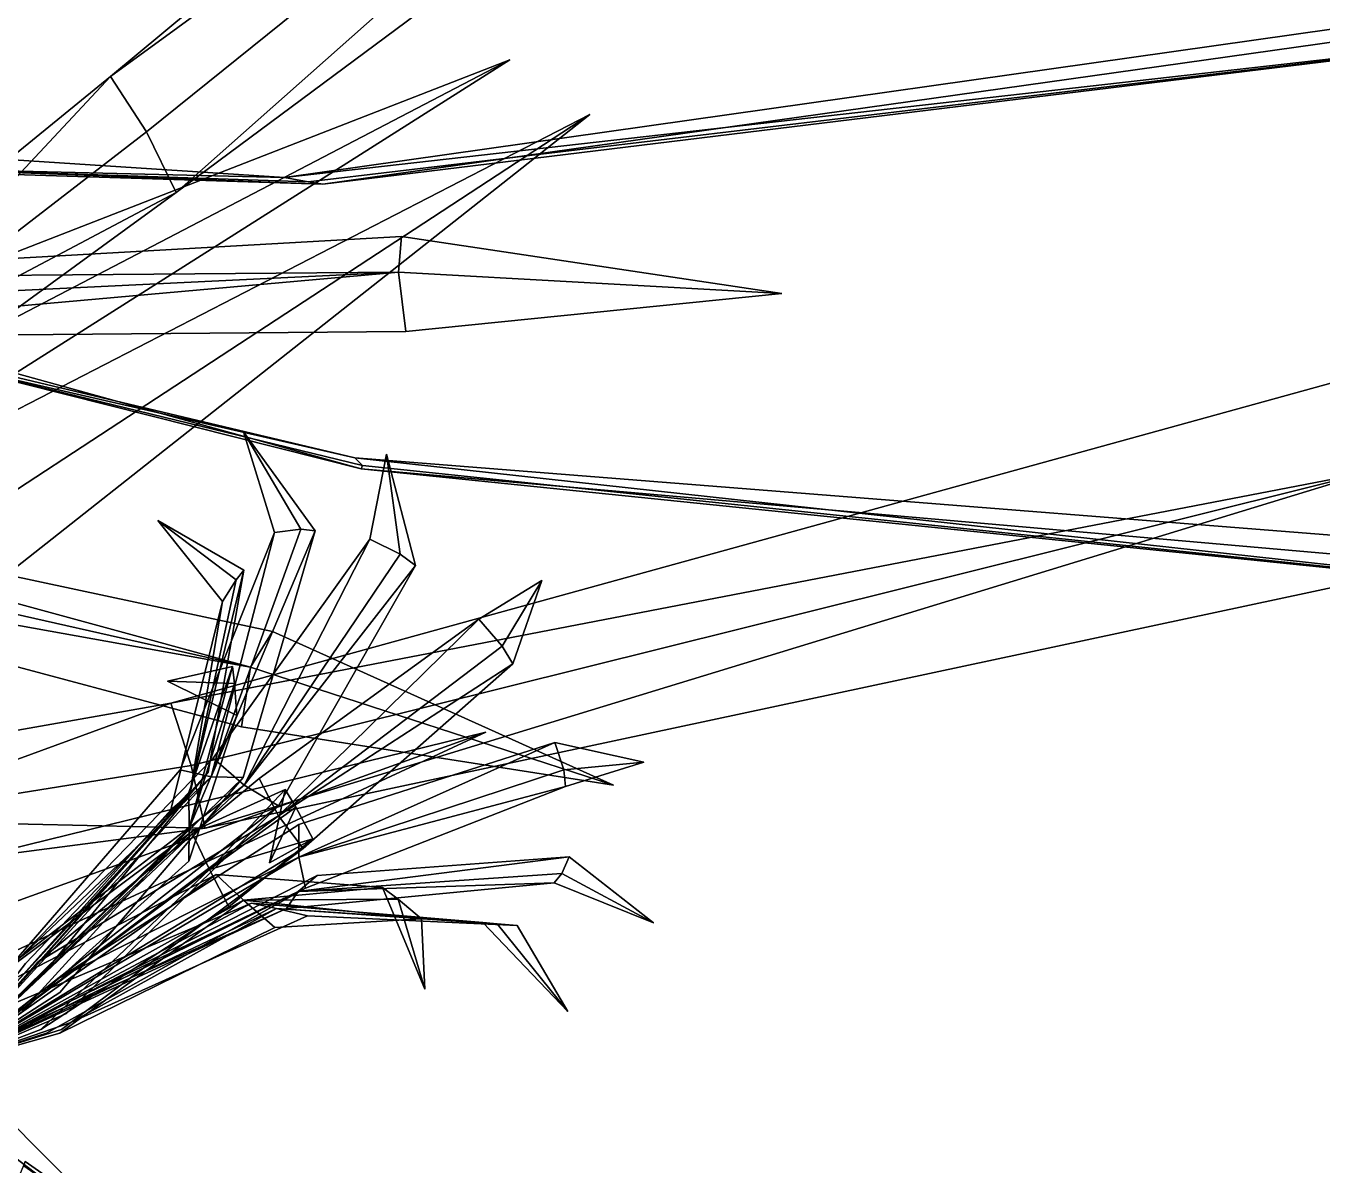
# Model space of a CAD drawing. Header units: metres. Extents: x -544 to 542, y -646 to 594.
# Drawn here: x 138.9 to 298.6, y -128.2 to 12 of the extents above; entities that cross this region are included whole.
import ezdxf

# ---------------------------------------------------------------- set-up
doc = ezdxf.new("R2010")
doc.units = ezdxf.units.M

msp = doc.modelspace()

# ---------------------------------------------------------------- linework, layer by layer
at = {"layer": 'Newplan_1Pdcel', "color": 3}
for points in [[(137.743, -130.4499, 213.6285), (145.4259, -135.914, 213.0268), (147.1793, -133.5982, 214.5201), (138.826, -127.7727, 215.154)], [(138.826, -127.7727, 215.154), (147.1793, -133.5982, 214.5201), (147.0256, -134.1741, 217.7874), (138.6723, -128.3486, 218.4214)]]:
    msp.add_3dface(points, dxfattribs=at)
at = {"layer": 'Newplan_FruitR', "color": 3}
for points in [[(169.5496, -50.332, 272.6221), (165.7173, -37.9405, 269.6703), (172.8156, -49.9368, 269.6493)], [(169.5496, -50.332, 272.6221), (172.8156, -49.9368, 269.6493), (165.7173, -37.9405, 269.6703)], [(165.7173, -37.9405, 269.6703), (174.5752, -50.1136, 267.7982), (172.8156, -49.9368, 269.6493)], [(165.7173, -37.9405, 269.6703), (172.8156, -49.9368, 269.6493), (174.5752, -50.1136, 267.7982)], [(181.3121, -51.1525, 259.9404), (183.341, -40.6976, 251.9698), (185.0262, -52.9771, 258.3474)], [(181.3121, -51.1525, 259.9404), (185.0262, -52.9771, 258.3474), (183.341, -40.6976, 251.9698)], [(183.341, -40.6976, 251.9698), (186.9284, -54.4027, 257.397), (185.0262, -52.9771, 258.3474)], [(183.341, -40.6976, 251.9698), (185.0262, -52.9771, 258.3474), (186.9284, -54.4027, 257.397)], [(163.1409, -58.8129, 287.1306), (155.1926, -48.843, 290.9221), (164.8411, -56.1562, 284.0141)], [(163.1409, -58.8129, 287.1306), (164.8411, -56.1562, 284.0141), (155.1926, -48.843, 290.9221)], [(155.1926, -48.843, 290.9221), (165.7748, -54.9729, 281.9449), (164.8411, -56.1562, 284.0141)], [(155.1926, -48.843, 290.9221), (164.8411, -56.1562, 284.0141), (165.7748, -54.9729, 281.9449)], [(157.9518, -79.5407, 261.055), (169.5496, -50.332, 272.6221), (161.7639, -80.4281, 257.474)], [(157.9518, -79.5407, 261.055), (161.7639, -80.4281, 257.474), (169.5496, -50.332, 272.6221)], [(161.7639, -80.4281, 257.474), (169.5496, -50.332, 272.6221), (172.8156, -49.9368, 269.6493)], [(161.7639, -80.4281, 257.474), (172.8156, -49.9368, 269.6493), (169.5496, -50.332, 272.6221)], [(172.8156, -49.9368, 269.6493), (174.5752, -50.1136, 267.7982), (161.7639, -80.4281, 257.474)], [(172.8156, -49.9368, 269.6493), (161.7639, -80.4281, 257.474), (174.5752, -50.1136, 267.7982)], [(161.7639, -80.4281, 257.474), (174.5752, -50.1136, 267.7982), (165.6895, -80.4775, 254.1293)], [(161.7639, -80.4281, 257.474), (165.6895, -80.4775, 254.1293), (174.5752, -50.1136, 267.7982)], [(162.0013, -78.1026, 255.2245), (181.3121, -51.1525, 259.9404), (165.8341, -81.4416, 253.7067)], [(162.0013, -78.1026, 255.2245), (165.8341, -81.4416, 253.7067), (181.3121, -51.1525, 259.9404)], [(165.8341, -81.4416, 253.7067), (181.3121, -51.1525, 259.9404), (185.0262, -52.9771, 258.3474)], [(165.8341, -81.4416, 253.7067), (185.0262, -52.9771, 258.3474), (181.3121, -51.1525, 259.9404)], [(185.0262, -52.9771, 258.3474), (186.9284, -54.4027, 257.397), (165.8341, -81.4416, 253.7067)], [(185.0262, -52.9771, 258.3474), (165.8341, -81.4416, 253.7067), (186.9284, -54.4027, 257.397)], [(164.8411, -56.1562, 284.0141), (165.7748, -54.9729, 281.9449), (159.1057, -82.5013, 262.2623)], [(164.8411, -56.1562, 284.0141), (159.1057, -82.5013, 262.2623), (165.7748, -54.9729, 281.9449)], [(159.1057, -82.5013, 262.2623), (165.7748, -54.9729, 281.9449), (161.3796, -79.8305, 258.4812)], [(159.1057, -82.5013, 262.2623), (161.3796, -79.8305, 258.4812), (165.7748, -54.9729, 281.9449)], [(165.8341, -81.4416, 253.7067), (186.9284, -54.4027, 257.397), (170.045, -83.9885, 252.1633)], [(165.8341, -81.4416, 253.7067), (170.045, -83.9885, 252.1633), (186.9284, -54.4027, 257.397)], [(159.1057, -82.5013, 262.2623), (163.1409, -58.8129, 287.1306), (164.8411, -56.1562, 284.0141)], [(159.1057, -82.5013, 262.2623), (164.8411, -56.1562, 284.0141), (163.1409, -58.8129, 287.1306)], [(194.7067, -61.01462, 253.0981), (202.4872, -56.242, 243.4215), (197.6091, -64.315, 253.6845)], [(194.7067, -61.01462, 253.0981), (197.6091, -64.315, 253.6845), (202.4872, -56.242, 243.4215)], [(202.4872, -56.242, 243.4215), (198.9256, -66.4829, 254.0323), (197.6091, -64.315, 253.6845)], [(202.4872, -56.242, 243.4215), (197.6091, -64.315, 253.6845), (198.9256, -66.4829, 254.0323)], [(156.7846, -84.4922, 266.5972), (163.1409, -58.8129, 287.1306), (159.1057, -82.5013, 262.2623)], [(156.7846, -84.4922, 266.5972), (159.1057, -82.5013, 262.2623), (163.1409, -58.8129, 287.1306)], [(167.6518, -80.6329, 250.9507), (194.7067, -61.01462, 253.0981), (170.0284, -85.2209, 252.1524)], [(167.6518, -80.6329, 250.9507), (170.0284, -85.2209, 252.1524), (194.7067, -61.01462, 253.0981)], [(170.0284, -85.2209, 252.1524), (194.7067, -61.01462, 253.0981), (197.6091, -64.315, 253.6845)], [(170.0284, -85.2209, 252.1524), (197.6091, -64.315, 253.6845), (194.7067, -61.01462, 253.0981)], [(197.6091, -64.315, 253.6845), (198.9256, -66.4829, 254.0323), (170.0284, -85.2209, 252.1524)], [(197.6091, -64.315, 253.6845), (170.0284, -85.2209, 252.1524), (198.9256, -66.4829, 254.0323)], [(156.3916, -68.6143, 306.3869), (164.3943, -66.8454, 293.6206), (164.6068, -68.9024, 295.1297)], [(156.3916, -68.6143, 306.3869), (164.6068, -68.9024, 295.1297), (164.3943, -66.8454, 293.6206)], [(159.0276, -86.75, 265.9675), (164.3943, -66.8454, 293.6206), (159.0091, -82.3318, 263.3067)], [(159.0276, -86.75, 265.9675), (159.0091, -82.3318, 263.3067), (164.3943, -66.8454, 293.6206)], [(164.6068, -68.9024, 295.1297), (164.3943, -66.8454, 293.6206), (159.0276, -86.75, 265.9675)], [(164.6068, -68.9024, 295.1297), (159.0276, -86.75, 265.9675), (164.3943, -66.8454, 293.6206)], [(170.0284, -85.2209, 252.1524), (198.9256, -66.4829, 254.0323), (173.0677, -89.2525, 253.2054)], [(170.0284, -85.2209, 252.1524), (173.0677, -89.2525, 253.2054), (198.9256, -66.4829, 254.0323)], [(164.9022, -72.8683, 297.0905), (156.3916, -68.6143, 306.3869), (164.6068, -68.9024, 295.1297)], [(164.9022, -72.8683, 297.0905), (164.6068, -68.9024, 295.1297), (156.3916, -68.6143, 306.3869)], [(159.0276, -86.75, 265.9675), (164.9022, -72.8683, 297.0905), (164.6068, -68.9024, 295.1297)], [(159.0276, -86.75, 265.9675), (164.6068, -68.9024, 295.1297), (164.9022, -72.8683, 297.0905)], [(159.0126, -90.7813, 269.4158), (164.9022, -72.8683, 297.0905), (159.0276, -86.75, 265.9675)], [(159.0126, -90.7813, 269.4158), (159.0276, -86.75, 265.9675), (164.9022, -72.8683, 297.0905)], [(172.5701, -86.2695, 250.1538), (204.0807, -76.1972, 255.3579), (172.5551, -90.3008, 253.6021)], [(172.5701, -86.2695, 250.1538), (172.5551, -90.3008, 253.6021), (204.0807, -76.1972, 255.3579)], [(172.5551, -90.3008, 253.6021), (204.0807, -76.1972, 255.3579), (205.1892, -79.5548, 258.0336)], [(172.5551, -90.3008, 253.6021), (205.1892, -79.5548, 258.0336), (204.0807, -76.1972, 255.3579)], [(204.0807, -76.1972, 255.3579), (215.0305, -78.6261, 248.2059), (205.1892, -79.5548, 258.0336)], [(204.0807, -76.1972, 255.3579), (205.1892, -79.5548, 258.0336), (215.0305, -78.6261, 248.2059)], [(138.0459, -102.7978, 236.6131), (162.0013, -78.1026, 255.2245), (165.8341, -81.4416, 253.7067)], [(138.0459, -102.7978, 236.6131), (165.8341, -81.4416, 253.7067), (162.0013, -78.1026, 255.2245)], [(136.703, -104.0944, 239.2443), (157.9518, -79.5407, 261.055), (161.7639, -80.4281, 257.474)], [(136.703, -104.0944, 239.2443), (161.7639, -80.4281, 257.474), (157.9518, -79.5407, 261.055)], [(205.1892, -79.5548, 258.0336), (205.4017, -81.6118, 259.5427), (172.5551, -90.3008, 253.6021)], [(205.1892, -79.5548, 258.0336), (172.5551, -90.3008, 253.6021), (205.4017, -81.6118, 259.5427)], [(215.0305, -78.6261, 248.2059), (205.4017, -81.6118, 259.5427), (205.1892, -79.5548, 258.0336)], [(215.0305, -78.6261, 248.2059), (205.1892, -79.5548, 258.0336), (205.4017, -81.6118, 259.5427)], [(161.3796, -79.8305, 258.4812), (129.2042, -115.9023, 227.6207), (159.1057, -82.5013, 262.2623)], [(161.3796, -79.8305, 258.4812), (159.1057, -82.5013, 262.2623), (129.2042, -115.9023, 227.6207)], [(129.2042, -115.9023, 227.6207), (161.3796, -79.8305, 258.4812), (141.1403, -104.5714, 233.5242)], [(129.2042, -115.9023, 227.6207), (141.1403, -104.5714, 233.5242), (161.3796, -79.8305, 258.4812)], [(136.703, -104.0944, 239.2443), (161.7639, -80.4281, 257.474), (129.2042, -115.9023, 227.6207)], [(136.703, -104.0944, 239.2443), (129.2042, -115.9023, 227.6207), (161.7639, -80.4281, 257.474)], [(165.6895, -80.4775, 254.1293), (129.2042, -115.9023, 227.6207), (161.7639, -80.4281, 257.474)], [(165.6895, -80.4775, 254.1293), (161.7639, -80.4281, 257.474), (129.2042, -115.9023, 227.6207)], [(129.2042, -115.9023, 227.6207), (165.6895, -80.4775, 254.1293), (143.1136, -106.9751, 233.3254)], [(129.2042, -115.9023, 227.6207), (143.1136, -106.9751, 233.3254), (165.6895, -80.4775, 254.1293)], [(140.4148, -103.2249, 234.282), (167.6518, -80.6329, 250.9507), (170.0284, -85.2209, 252.1524)], [(140.4148, -103.2249, 234.282), (170.0284, -85.2209, 252.1524), (167.6518, -80.6329, 250.9507)], [(138.0459, -102.7978, 236.6131), (165.8341, -81.4416, 253.7067), (129.2042, -115.9023, 227.6207)], [(138.0459, -102.7978, 236.6131), (129.2042, -115.9023, 227.6207), (165.8341, -81.4416, 253.7067)], [(170.045, -83.9885, 252.1633), (129.2042, -115.9023, 227.6207), (165.8341, -81.4416, 253.7067)], [(170.045, -83.9885, 252.1633), (165.8341, -81.4416, 253.7067), (129.2042, -115.9023, 227.6207)], [(159.0091, -82.3318, 263.3067), (129.2042, -115.9023, 227.6207), (159.0276, -86.75, 265.9675)], [(159.0091, -82.3318, 263.3067), (159.0276, -86.75, 265.9675), (129.2042, -115.9023, 227.6207)], [(129.2042, -115.9023, 227.6207), (159.0091, -82.3318, 263.3067), (138.8752, -103.4099, 235.1121)], [(129.2042, -115.9023, 227.6207), (138.8752, -103.4099, 235.1121), (159.0091, -82.3318, 263.3067)], [(136.8109, -106.7043, 241.343), (159.1057, -82.5013, 262.2623), (129.2042, -115.9023, 227.6207)], [(136.8109, -106.7043, 241.343), (129.2042, -115.9023, 227.6207), (159.1057, -82.5013, 262.2623)], [(136.8109, -106.7043, 241.343), (156.7846, -84.4922, 266.5972), (159.1057, -82.5013, 262.2623)], [(136.8109, -106.7043, 241.343), (159.1057, -82.5013, 262.2623), (156.7846, -84.4922, 266.5972)], [(161.5543, -91.8299, 267.4172), (170.8704, -81.9742, 299.131), (159.328, -87.1899, 267.079)], [(161.5543, -91.8299, 267.4172), (159.328, -87.1899, 267.079), (170.8704, -81.9742, 299.131)], [(172.1868, -84.1421, 299.4788), (170.8704, -81.9742, 299.131), (161.5543, -91.8299, 267.4172)], [(172.1868, -84.1421, 299.4788), (161.5543, -91.8299, 267.4172), (170.8704, -81.9742, 299.131)], [(168.9349, -90.9985, 311.1712), (170.8704, -81.9742, 299.131), (172.1868, -84.1421, 299.4788)], [(168.9349, -90.9985, 311.1712), (172.1868, -84.1421, 299.4788), (170.8704, -81.9742, 299.131)], [(172.5551, -90.3008, 253.6021), (205.4017, -81.6118, 259.5427), (173.3867, -94.1106, 256.9777)], [(172.5551, -90.3008, 253.6021), (173.3867, -94.1106, 256.9777), (205.4017, -81.6118, 259.5427)], [(129.2042, -115.9023, 227.6207), (170.045, -83.9885, 252.1633), (143.9279, -109.5646, 234.6032)], [(129.2042, -115.9023, 227.6207), (143.9279, -109.5646, 234.6032), (170.045, -83.9885, 252.1633)], [(161.5543, -91.8299, 267.4172), (174.2762, -88.051, 299.3504), (172.1868, -84.1421, 299.4788)], [(161.5543, -91.8299, 267.4172), (172.1868, -84.1421, 299.4788), (174.2762, -88.051, 299.3504)], [(174.2762, -88.051, 299.3504), (168.9349, -90.9985, 311.1712), (172.1868, -84.1421, 299.4788)], [(174.2762, -88.051, 299.3504), (172.1868, -84.1421, 299.4788), (168.9349, -90.9985, 311.1712)], [(140.4148, -103.2249, 234.282), (170.0284, -85.2209, 252.1524), (129.2042, -115.9023, 227.6207)], [(140.4148, -103.2249, 234.282), (129.2042, -115.9023, 227.6207), (170.0284, -85.2209, 252.1524)], [(173.0677, -89.2525, 253.2054), (129.2042, -115.9023, 227.6207), (170.0284, -85.2209, 252.1524)], [(173.0677, -89.2525, 253.2054), (170.0284, -85.2209, 252.1524), (129.2042, -115.9023, 227.6207)], [(138.3223, -109.4808, 241.9871), (159.0276, -86.75, 265.9675), (129.2042, -115.9023, 227.6207)], [(138.3223, -109.4808, 241.9871), (129.2042, -115.9023, 227.6207), (159.0276, -86.75, 265.9675)], [(159.328, -87.1899, 267.079), (129.2042, -115.9023, 227.6207), (161.5543, -91.8299, 267.4172)], [(159.328, -87.1899, 267.079), (161.5543, -91.8299, 267.4172), (129.2042, -115.9023, 227.6207)], [(129.2042, -115.9023, 227.6207), (159.328, -87.1899, 267.079), (137.035, -103.8579, 237.5867)], [(129.2042, -115.9023, 227.6207), (137.035, -103.8579, 237.5867), (159.328, -87.1899, 267.079)], [(138.3223, -109.4808, 241.9871), (159.0126, -90.7813, 269.4158), (159.0276, -86.75, 265.9675)], [(138.3223, -109.4808, 241.9871), (159.0276, -86.75, 265.9675), (159.0126, -90.7813, 269.4158)], [(142.8514, -105.2893, 233.2675), (172.5701, -86.2695, 250.1538), (172.5551, -90.3008, 253.6021)], [(142.8514, -105.2893, 233.2675), (172.5551, -90.3008, 253.6021), (172.5701, -86.2695, 250.1538)], [(129.2042, -115.9023, 227.6207), (173.0677, -89.2525, 253.2054), (143.3257, -111.5206, 236.9531)], [(129.2042, -115.9023, 227.6207), (143.3257, -111.5206, 236.9531), (173.0677, -89.2525, 253.2054)], [(163.9309, -96.4179, 268.619), (174.2762, -88.051, 299.3504), (161.5543, -91.8299, 267.4172)], [(163.9309, -96.4179, 268.619), (161.5543, -91.8299, 267.4172), (174.2762, -88.051, 299.3504)], [(142.8514, -105.2893, 233.2675), (172.5551, -90.3008, 253.6021), (129.2042, -115.9023, 227.6207)], [(142.8514, -105.2893, 233.2675), (129.2042, -115.9023, 227.6207), (172.5551, -90.3008, 253.6021)], [(173.3867, -94.1106, 256.9777), (129.2042, -115.9023, 227.6207), (172.5551, -90.3008, 253.6021)], [(173.3867, -94.1106, 256.9777), (172.5551, -90.3008, 253.6021), (129.2042, -115.9023, 227.6207)], [(174.7981, -92.5586, 252.9724), (205.842, -90.2527, 265.3179), (172.477, -94.5495, 257.3073)], [(174.7981, -92.5586, 252.9724), (172.477, -94.5495, 257.3073), (205.842, -90.2527, 265.3179)], [(172.477, -94.5495, 257.3073), (205.842, -90.2527, 265.3179), (204.9549, -92.3009, 269.1491)], [(172.477, -94.5495, 257.3073), (204.9549, -92.3009, 269.1491), (205.842, -90.2527, 265.3179)], [(205.842, -90.2527, 265.3179), (216.2295, -98.3975, 263.6707), (204.9549, -92.3009, 269.1491)], [(205.842, -90.2527, 265.3179), (204.9549, -92.3009, 269.1491), (216.2295, -98.3975, 263.6707)], [(140.7589, -111.5452, 240.9726), (161.5543, -91.8299, 267.4172), (129.2042, -115.9023, 227.6207)], [(140.7589, -111.5452, 240.9726), (129.2042, -115.9023, 227.6207), (161.5543, -91.8299, 267.4172)], [(162.3508, -92.4539, 268.121), (129.2042, -115.9023, 227.6207), (165.7486, -95.6092, 265.8629)], [(162.3508, -92.4539, 268.121), (165.7486, -95.6092, 265.8629), (129.2042, -115.9023, 227.6207)], [(129.2042, -115.9023, 227.6207), (162.3508, -92.4539, 268.121), (136.4327, -105.8139, 239.9366)], [(129.2042, -115.9023, 227.6207), (136.4327, -105.8139, 239.9366), (162.3508, -92.4539, 268.121)], [(140.7589, -111.5452, 240.9726), (163.9309, -96.4179, 268.619), (161.5543, -91.8299, 267.4172)], [(140.7589, -111.5452, 240.9726), (161.5543, -91.8299, 267.4172), (163.9309, -96.4179, 268.619)], [(144.3628, -108.0658, 233.9115), (174.7981, -92.5586, 252.9724), (172.477, -94.5495, 257.3073)], [(144.3628, -108.0658, 233.9115), (172.477, -94.5495, 257.3073), (174.7981, -92.5586, 252.9724)], [(165.7486, -95.6092, 265.8629), (182.8676, -94.05456, 295.7663), (162.3508, -92.4539, 268.121)], [(165.7486, -95.6092, 265.8629), (162.3508, -92.4539, 268.121), (182.8676, -94.05456, 295.7663)], [(204.9549, -92.3009, 269.1491), (204.0212, -93.4842, 271.2184), (172.477, -94.5495, 257.3073)], [(204.9549, -92.3009, 269.1491), (172.477, -94.5495, 257.3073), (204.0212, -93.4842, 271.2184)], [(216.2295, -98.3975, 263.6707), (204.0212, -93.4842, 271.2184), (204.9549, -92.3009, 269.1491)], [(216.2295, -98.3975, 263.6707), (204.9549, -92.3009, 269.1491), (204.0212, -93.4842, 271.2184)], [(129.2042, -115.9023, 227.6207), (173.3867, -94.1106, 256.9777), (141.4855, -111.9686, 239.4277)], [(129.2042, -115.9023, 227.6207), (141.4855, -111.9686, 239.4277), (173.3867, -94.1106, 256.9777)], [(184.7698, -95.4801, 294.8159), (182.8676, -94.05456, 295.7663), (165.7486, -95.6092, 265.8629)], [(184.7698, -95.4801, 294.8159), (165.7486, -95.6092, 265.8629), (182.8676, -94.05456, 295.7663)], [(172.477, -94.5495, 257.3073), (204.0212, -93.4842, 271.2184), (171.0161, -96.6119, 261.8032)], [(172.477, -94.5495, 257.3073), (171.0161, -96.6119, 261.8032), (204.0212, -93.4842, 271.2184)], [(188.081, -106.5428, 302.6229), (182.8676, -94.05456, 295.7663), (184.7698, -95.4801, 294.8159)], [(188.081, -106.5428, 302.6229), (184.7698, -95.4801, 294.8159), (182.8676, -94.05456, 295.7663)], [(144.3628, -108.0658, 233.9115), (172.477, -94.5495, 257.3073), (129.2042, -115.9023, 227.6207)], [(144.3628, -108.0658, 233.9115), (129.2042, -115.9023, 227.6207), (172.477, -94.5495, 257.3073)], [(171.0161, -96.6119, 261.8032), (129.2042, -115.9023, 227.6207), (172.477, -94.5495, 257.3073)], [(171.0161, -96.6119, 261.8032), (172.477, -94.5495, 257.3073), (129.2042, -115.9023, 227.6207)], [(143.1278, -111.9723, 238.6415), (165.7486, -95.6092, 265.8629), (129.2042, -115.9023, 227.6207)], [(143.1278, -111.9723, 238.6415), (129.2042, -115.9023, 227.6207), (165.7486, -95.6092, 265.8629)], [(143.1278, -111.9723, 238.6415), (169.5814, -98.9482, 264.3451), (165.7486, -95.6092, 265.8629)], [(143.1278, -111.9723, 238.6415), (165.7486, -95.6092, 265.8629), (169.5814, -98.9482, 264.3451)], [(165.7486, -95.6092, 265.8629), (187.6708, -97.9131, 292.5081), (184.7698, -95.4801, 294.8159)], [(165.7486, -95.6092, 265.8629), (184.7698, -95.4801, 294.8159), (187.6708, -97.9131, 292.5081)], [(169.5814, -98.9482, 264.3451), (187.6708, -97.9131, 292.5081), (165.7486, -95.6092, 265.8629)], [(169.5814, -98.9482, 264.3451), (165.7486, -95.6092, 265.8629), (187.6708, -97.9131, 292.5081)], [(187.6708, -97.9131, 292.5081), (188.081, -106.5428, 302.6229), (184.7698, -95.4801, 294.8159)], [(187.6708, -97.9131, 292.5081), (184.7698, -95.4801, 294.8159), (188.081, -106.5428, 302.6229)], [(166.7062, -95.9649, 266.1551), (129.2042, -115.9023, 227.6207), (169.8188, -96.6227, 262.0956)], [(166.7062, -95.9649, 266.1551), (169.8188, -96.6227, 262.0956), (129.2042, -115.9023, 227.6207)], [(129.2042, -115.9023, 227.6207), (166.7062, -95.9649, 266.1551), (137.2471, -108.4034, 241.2144)], [(129.2042, -115.9023, 227.6207), (137.2471, -108.4034, 241.2144), (166.7062, -95.9649, 266.1551)], [(129.2042, -115.9023, 227.6207), (171.0161, -96.6119, 261.8032), (139.2204, -110.8071, 241.0156)], [(129.2042, -115.9023, 227.6207), (139.2204, -110.8071, 241.0156), (171.0161, -96.6119, 261.8032)], [(144.4707, -110.6758, 236.0103), (169.8188, -96.6227, 262.0956), (129.2042, -115.9023, 227.6207)], [(144.4707, -110.6758, 236.0103), (129.2042, -115.9023, 227.6207), (169.8188, -96.6227, 262.0956)], [(144.4707, -110.6758, 236.0103), (173.6309, -97.5101, 258.5146), (169.8188, -96.6227, 262.0956)], [(144.4707, -110.6758, 236.0103), (169.8188, -96.6227, 262.0956), (173.6309, -97.5101, 258.5146)], [(169.8188, -96.6227, 262.0956), (195.2208, -98.3436, 285.365), (166.7062, -95.9649, 266.1551)], [(169.8188, -96.6227, 262.0956), (166.7062, -95.9649, 266.1551), (195.2208, -98.3436, 285.365)], [(173.6309, -97.5101, 258.5146), (199.4334, -98.7335, 279.8264), (169.8188, -96.6227, 262.0956)], [(173.6309, -97.5101, 258.5146), (169.8188, -96.6227, 262.0956), (199.4334, -98.7335, 279.8264)], [(169.8188, -96.6227, 262.0956), (199.4334, -98.7335, 279.8264), (196.9804, -98.5203, 283.514)], [(169.8188, -96.6227, 262.0956), (196.9804, -98.5203, 283.514), (199.4334, -98.7335, 279.8264)], [(196.9804, -98.5203, 283.514), (195.2208, -98.3436, 285.365), (169.8188, -96.6227, 262.0956)], [(196.9804, -98.5203, 283.514), (169.8188, -96.6227, 262.0956), (195.2208, -98.3436, 285.365)], [(205.7047, -109.3, 284.9225), (195.2208, -98.3436, 285.365), (196.9804, -98.5203, 283.514)], [(205.7047, -109.3, 284.9225), (196.9804, -98.5203, 283.514), (195.2208, -98.3436, 285.365)], [(199.4334, -98.7335, 279.8264), (205.7047, -109.3, 284.9225), (196.9804, -98.5203, 283.514)], [(199.4334, -98.7335, 279.8264), (196.9804, -98.5203, 283.514), (205.7047, -109.3, 284.9225)]]:
    msp.add_3dface(points, dxfattribs=at)
at = {"layer": 'Newplan_Leaf', "color": 3}
for points in [[(149.3377, 5.8424, 509.8835), (280.7487, 115.0529, 581.2639), (284.7844, 104.3776, 585.1723)], [(149.3377, 5.8424, 509.8835), (284.7844, 104.3776, 585.1723), (280.7487, 115.0529, 581.2639)], [(149.3377, 5.8424, 509.8835), (284.7844, 104.3776, 585.1723), (153.771, -0.9949, 510.8321)], [(149.3377, 5.8424, 509.8835), (153.771, -0.9949, 510.8321), (284.7844, 104.3776, 585.1723)], [(153.771, -0.9949, 510.8321), (284.7844, 104.3776, 585.1723), (157.4353, -8.4579, 510.8663)], [(153.771, -0.9949, 510.8321), (157.4353, -8.4579, 510.8663), (284.7844, 104.3776, 585.1723)], [(157.4353, -8.4579, 510.8663), (284.7844, 104.3776, 585.1723), (295.6082, 94.08303, 583.1114)], [(157.4353, -8.4579, 510.8663), (295.6082, 94.08303, 583.1114), (284.7844, 104.3776, 585.1723)], [(170.7957, -6.6174, 341.7462), (324.9846, 15.2387, 416.0312), (328.3406, 11.2584, 406.0696)], [(170.7957, -6.6174, 341.7462), (328.3406, 11.2584, 406.0696), (324.9846, 15.2387, 416.0312)], [(175.5235, -7.4289, 327.1758), (328.3406, 11.2584, 406.0696), (334.4899, 14.9437, 393.9861)], [(175.5235, -7.4289, 327.1758), (334.4899, 14.9437, 393.9861), (328.3406, 11.2584, 406.0696)], [(170.7957, -6.6174, 341.7462), (328.3406, 11.2584, 406.0696), (173.722, -7.1605, 334.7053)], [(170.7957, -6.6174, 341.7462), (173.722, -7.1605, 334.7053), (328.3406, 11.2584, 406.0696)], [(173.722, -7.1605, 334.7053), (328.3406, 11.2584, 406.0696), (175.5235, -7.4289, 327.1758)], [(173.722, -7.1605, 334.7053), (175.5235, -7.4289, 327.1758), (328.3406, 11.2584, 406.0696)], [(111.344, -25.1478, 477.5008), (149.3377, 5.8424, 509.8835), (114.987, -30.902, 480.3623)], [(111.344, -25.1478, 477.5008), (114.987, -30.902, 480.3623), (149.3377, 5.8424, 509.8835)], [(149.3377, 5.8424, 509.8835), (153.771, -0.9949, 510.8321), (114.987, -30.902, 480.3623)], [(149.3377, 5.8424, 509.8835), (114.987, -30.902, 480.3623), (153.771, -0.9949, 510.8321)], [(114.987, -30.902, 480.3623), (153.771, -0.9949, 510.8321), (157.4353, -8.4579, 510.8663)], [(114.987, -30.902, 480.3623), (157.4353, -8.4579, 510.8663), (153.771, -0.9949, 510.8321)], [(120.999, -3.3577, 319.2285), (170.7957, -6.6174, 341.7462), (124.3235, -5.5094, 313.5987)], [(120.999, -3.3577, 319.2285), (124.3235, -5.5094, 313.5987), (170.7957, -6.6174, 341.7462)], [(170.7957, -6.6174, 341.7462), (173.722, -7.1605, 334.7053), (124.3235, -5.5094, 313.5987)], [(170.7957, -6.6174, 341.7462), (124.3235, -5.5094, 313.5987), (173.722, -7.1605, 334.7053)], [(124.3235, -5.5094, 313.5987), (173.722, -7.1605, 334.7053), (175.5235, -7.4289, 327.1758)], [(124.3235, -5.5094, 313.5987), (175.5235, -7.4289, 327.1758), (173.722, -7.1605, 334.7053)], [(124.3235, -5.5094, 313.5987), (175.5235, -7.4289, 327.1758), (125.6032, -5.8909, 307.2068)], [(124.3235, -5.5094, 313.5987), (125.6032, -5.8909, 307.2068), (175.5235, -7.4289, 327.1758)], [(114.987, -30.902, 480.3623), (157.4353, -8.4579, 510.8663), (117.7951, -37.3228, 480.4037)], [(114.987, -30.902, 480.3623), (117.7951, -37.3228, 480.4037), (157.4353, -8.4579, 510.8663)], [(94.4246, -18.9987, 152.6752), (185.2012, -13.8714, 144.7783), (184.8427, -18.2583, 148.7749)], [(94.4246, -18.9987, 152.6752), (184.8427, -18.2583, 148.7749), (185.2012, -13.8714, 144.7783)], [(232.0619, -20.8902, 142.162), (184.8427, -18.2583, 148.7749), (185.2012, -13.8714, 144.7783)], [(232.0619, -20.8902, 142.162), (185.2012, -13.8714, 144.7783), (184.8427, -18.2583, 148.7749)], [(94.5258, -22.6335, 154.4432), (184.8427, -18.2583, 148.7749), (93.9903, -26.3659, 156.0469)], [(94.5258, -22.6335, 154.4432), (93.9903, -26.3659, 156.0469), (184.8427, -18.2583, 148.7749)], [(93.9903, -26.3659, 156.0469), (184.8427, -18.2583, 148.7749), (185.7373, -25.5827, 149.6596)], [(93.9903, -26.3659, 156.0469), (185.7373, -25.5827, 149.6596), (184.8427, -18.2583, 148.7749)], [(94.4246, -18.9987, 152.6752), (184.8427, -18.2583, 148.7749), (94.5258, -22.6335, 154.4432)], [(94.4246, -18.9987, 152.6752), (94.5258, -22.6335, 154.4432), (184.8427, -18.2583, 148.7749)], [(232.0619, -20.8902, 142.162), (185.7373, -25.5827, 149.6596), (184.8427, -18.2583, 148.7749)], [(232.0619, -20.8902, 142.162), (184.8427, -18.2583, 148.7749), (185.7373, -25.5827, 149.6596)], [(128.19, -29.3877, 267.6654), (179.4329, -41.127, 260.8964), (127.1013, -28.7, 261.2638)], [(128.19, -29.3877, 267.6654), (127.1013, -28.7, 261.2638), (179.4329, -41.127, 260.8964)], [(127.4992, -27.9198, 274.3546), (180.2412, -42.4948, 276.1535), (128.19, -29.3877, 267.6654)], [(127.4992, -27.9198, 274.3546), (128.19, -29.3877, 267.6654), (180.2412, -42.4948, 276.1535)], [(180.2412, -42.4948, 276.1535), (180.409, -42.07114, 268.5231), (128.19, -29.3877, 267.6654)], [(180.2412, -42.4948, 276.1535), (128.19, -29.3877, 267.6654), (180.409, -42.07114, 268.5231)], [(128.19, -29.3877, 267.6654), (180.409, -42.07114, 268.5231), (179.4329, -41.127, 260.8964)], [(128.19, -29.3877, 267.6654), (179.4329, -41.127, 260.8964), (180.409, -42.07114, 268.5231)], [(156.7826, -71.3552, 534.4732), (303.7004, -30.8394, 639.6614), (304.6124, -42.8682, 639.6313)], [(156.7826, -71.3552, 534.4732), (304.6124, -42.8682, 639.6313), (303.7004, -30.8394, 639.6614)], [(180.409, -42.07114, 268.5231), (350.4341, -59.9004, 279.1354), (179.4329, -41.127, 260.8964)], [(180.409, -42.07114, 268.5231), (179.4329, -41.127, 260.8964), (350.4341, -59.9004, 279.1354)], [(179.4329, -41.127, 260.8964), (350.4341, -59.9004, 279.1354), (352.6893, -54.8505, 266.2197)], [(179.4329, -41.127, 260.8964), (352.6893, -54.8505, 266.2197), (350.4341, -59.9004, 279.1354)], [(156.7826, -71.3552, 534.4732), (304.6124, -42.8682, 639.6313), (159.2957, -79.02467, 533.0007)], [(156.7826, -71.3552, 534.4732), (159.2957, -79.02467, 533.0007), (304.6124, -42.8682, 639.6313)], [(159.2957, -79.02467, 533.0007), (304.6124, -42.8682, 639.6313), (160.9987, -86.7528, 530.4514)], [(159.2957, -79.02467, 533.0007), (160.9987, -86.7528, 530.4514), (304.6124, -42.8682, 639.6313)], [(160.9987, -86.7528, 530.4514), (304.6124, -42.8682, 639.6313), (312.7255, -54.3373, 634.1526)], [(160.9987, -86.7528, 530.4514), (312.7255, -54.3373, 634.1526), (304.6124, -42.8682, 639.6313)], [(180.2412, -42.4948, 276.1535), (350.4341, -59.9004, 279.1354), (180.409, -42.07114, 268.5231)], [(180.2412, -42.4948, 276.1535), (180.409, -42.07114, 268.5231), (350.4341, -59.9004, 279.1354)], [(180.2412, -42.4948, 276.1535), (351.5653, -57.4927, 290.0561), (350.4341, -59.9004, 279.1354)], [(180.2412, -42.4948, 276.1535), (350.4341, -59.9004, 279.1354), (351.5653, -57.4927, 290.0561)], [(82.7418, -44.06612, 181.3515), (166.6127, -66.9302, 206.5326), (81.4063, -47.7153, 182.4686)], [(82.7418, -44.06612, 181.3515), (81.4063, -47.7153, 182.4686), (166.6127, -66.9302, 206.5326)], [(82.7418, -44.06612, 181.3515), (169.3081, -62.5198, 203.5949), (166.6127, -66.9302, 206.5326)], [(82.7418, -44.06612, 181.3515), (166.6127, -66.9302, 206.5326), (169.3081, -62.5198, 203.5949)], [(81.4063, -47.7153, 182.4686), (166.6127, -66.9302, 206.5326), (79.5261, -51.2787, 183.2145)], [(81.4063, -47.7153, 182.4686), (79.5261, -51.2787, 183.2145), (166.6127, -66.9302, 206.5326)], [(79.5261, -51.2787, 183.2145), (166.6127, -66.9302, 206.5326), (165.4794, -74.2748, 206.4985)], [(79.5261, -51.2787, 183.2145), (165.4794, -74.2748, 206.4985), (166.6127, -66.9302, 206.5326)], [(211.323, -81.4479, 214.9312), (166.6127, -66.9302, 206.5326), (169.3081, -62.5198, 203.5949)], [(211.323, -81.4479, 214.9312), (169.3081, -62.5198, 203.5949), (166.6127, -66.9302, 206.5326)], [(211.323, -81.4479, 214.9312), (165.4794, -74.2748, 206.4985), (166.6127, -66.9302, 206.5326)], [(211.323, -81.4479, 214.9312), (166.6127, -66.9302, 206.5326), (165.4794, -74.2748, 206.4985)], [(115.5457, -78.6128, 493.2494), (156.7826, -71.3552, 534.4732), (117.383, -85.734, 493.9448)], [(115.5457, -78.6128, 493.2494), (117.383, -85.734, 493.9448), (156.7826, -71.3552, 534.4732)], [(156.7826, -71.3552, 534.4732), (159.2957, -79.02467, 533.0007), (117.383, -85.734, 493.9448)], [(156.7826, -71.3552, 534.4732), (117.383, -85.734, 493.9448), (159.2957, -79.02467, 533.0007)], [(117.383, -85.734, 493.9448), (159.2957, -79.02467, 533.0007), (160.9987, -86.7528, 530.4514)], [(117.383, -85.734, 493.9448), (160.9987, -86.7528, 530.4514), (159.2957, -79.02467, 533.0007)], [(117.383, -85.734, 493.9448), (160.9987, -86.7528, 530.4514), (118.5147, -92.2966, 491.7618)], [(117.383, -85.734, 493.9448), (118.5147, -92.2966, 491.7618), (160.9987, -86.7528, 530.4514)], [(153.8211, -139.6906, 267.3904), (119.2645, -113.3311, 247.6084), (123.7264, -109.5903, 246.4067)], [(153.8211, -139.6906, 267.3904), (123.7264, -109.5903, 246.4067), (119.2645, -113.3311, 247.6084)], [(153.8211, -139.6906, 267.3904), (116.5982, -120.0947, 246.0677), (119.2645, -113.3311, 247.6084)], [(153.8211, -139.6906, 267.3904), (119.2645, -113.3311, 247.6084), (116.5982, -120.0947, 246.0677)], [(262.6709, -181.4445, 96.1705), (448.3035, -117.7909, 51.5339), (448.9635, -129.8723, 46.4847)], [(262.6709, -181.4445, 96.1705), (448.9635, -129.8723, 46.4847), (448.3035, -117.7909, 51.5339)], [(244.9966, -165.2644, 127.5013), (404.0237, -139.9791, 75.7665), (401.1964, -126.9607, 72.4174)], [(244.9966, -165.2644, 127.5013), (401.1964, -126.9607, 72.4174), (404.0237, -139.9791, 75.7665)]]:
    msp.add_3dface(points, dxfattribs=at)
at = {"layer": 'Newplan_Mrstm', "color": 3}
for points in [[(60.3712, -45.9049, 666.0242), (198.546, 7.8918, 696.3373), (57.8028, -65.4614, 658.0279)], [(60.3712, -45.9049, 666.0242), (57.8028, -65.4614, 658.0279), (198.546, 7.8918, 696.3373)], [(198.546, 7.8918, 696.3373), (69.745, -73.7315, 664.2501), (57.8028, -65.4614, 658.0279)], [(198.546, 7.8918, 696.3373), (57.8028, -65.4614, 658.0279), (69.745, -73.7315, 664.2501)], [(76.9282, -66.5717, 600.3131), (208.3822, 1.1575, 632.5284), (76.494, -85.1256, 589.8939)], [(76.9282, -66.5717, 600.3131), (76.494, -85.1256, 589.8939), (208.3822, 1.1575, 632.5284)], [(208.3822, 1.1575, 632.5284), (89.7199, -92.4236, 594.5353), (76.494, -85.1256, 589.8939)], [(208.3822, 1.1575, 632.5284), (76.494, -85.1256, 589.8939), (89.7199, -92.4236, 594.5353)], [(53.3957, -109.8381, 689.0031), (195.6031, -74.8994, 727.2341), (49.07805, -127.6733, 678.2208)], [(53.3957, -109.8381, 689.0031), (49.07805, -127.6733, 678.2208), (195.6031, -74.8994, 727.2341)], [(195.6031, -74.8994, 727.2341), (60.05378, -137.8965, 683.1954), (49.07805, -127.6733, 678.2208)], [(195.6031, -74.8994, 727.2341), (49.07805, -127.6733, 678.2208), (60.05378, -137.8965, 683.1954)]]:
    msp.add_3dface(points, dxfattribs=at)

doc.saveas('drawing.dxf')
